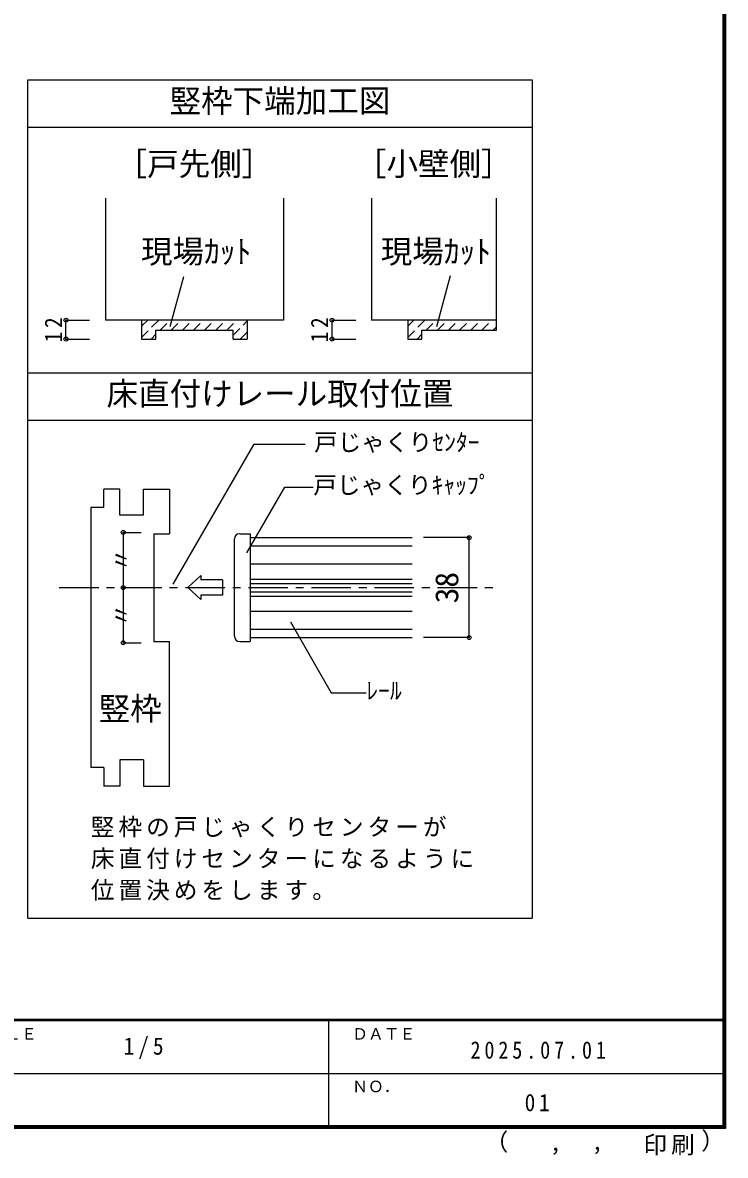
# Model space of a CAD drawing. Units: millimetres at full size, sheet at 1:5, with parts at other scales. Extents: x -973 to 977, y -718 to 696.
# Drawn here: x 531 to 977, y -718 to 0 of the extents above; entities that cross this region are included whole.
import ezdxf
from ezdxf.enums import TextEntityAlignment as Align

# ---------------------------------------------------------------- set-up
doc = ezdxf.new("R2010")
doc.units = ezdxf.units.MM
doc.header["$LTSCALE"] = 5
doc.header["$PDMODE"] = 32
doc.header["$PDSIZE"] = 2.5
doc.linetypes.add('CHAIN1', pattern=[8, 5, -1, 1, -1])
doc.linetypes.add('DASHED1', pattern=[1.8, 1.2, -0.6])
for name, color, linetype in [('0-4_枠', 3, 'Continuous'), ('0-A_文字', 7, 'Continuous'), ('0-B_寸法', 7, 'Continuous'), ('0-C_ハッチ', 4, 'DASHED1'), ('2-1_通り芯', 4, 'CHAIN1'), ('2-4_枠', 3, 'Continuous'), ('2-7_金物', 4, 'Continuous'), ('2-A_文字', 7, 'Continuous'), ('2-B_寸法', 4, 'Continuous'), ('F-1_枠', 6, 'Continuous'), ('F-A_文字', 7, 'Continuous')]:
    doc.layers.add(name, color=color, linetype=linetype)
doc.styles.add('ＭＳ ゴシック', font='')
doc.styles.get('ＭＳ ゴシック').set_extended_font_data('MS Gothic')

msp = doc.modelspace()

# ---------------------------------------------------------------- linework, layer by layer
at = {"layer": '0-4_枠'}
for p, q in [((583.401, -110.808), (583.401, -188.168)), ((696.401, -110.808), (696.401, -188.168)), ((752.219, -110.808), (752.219, -188.168)), ((831.219, -110.808), (831.219, -194.668)), ((696.401, -188.168), (583.401, -188.168)), ((673.401, -188.168), (673.401, -200.168)), ((831.219, -188.168), (752.219, -188.168)), ((775.219, -188.168), (775.219, -200.168)), ((615.401, -200.168), (615.401, -194.468)), ((615.401, -194.468), (664.401, -194.468)), ((664.401, -200.168), (664.401, -194.468)), ((664.401, -200.168), (673.401, -200.168)), ((775.219, -200.168), (784.219, -200.168)), ((784.219, -200.168), (784.219, -194.468)), ((784.219, -194.468), (831.219, -194.468))]:
    msp.add_line(p, q, dxfattribs=at)
msp.add_lwpolyline([(606.401, -188.168), (606.401, -200.168), (615.401, -200.168)], dxfattribs=at)
at = {"layer": '0-A_文字', "color": 3}
for p, q in [((854.153, -35.808), (854.153, -567.5)), ((534.153, -65.808), (854.153, -65.808)), ((534.153, -221.509), (854.153, -221.509)), ((534.153, -251.509), (854.153, -251.509)), ((534.153, -567.5), (854.153, -567.5))]:
    msp.add_line(p, q, dxfattribs=at)
at = {"layer": '0-A_文字'}
for p, q in [((624.583, -192.159), (633.092, -160.403)), ((793.73, -192.159), (802.411, -159.76))]:
    msp.add_line(p, q, dxfattribs=at)
at = {"layer": '0-A_文字', "color": 3}
msp.add_lwpolyline([(534.153, -567.5), (534.153, -35.808), (854.153, -35.808)], dxfattribs=at)
at = {"layer": '0-B_寸法', "color": 4}
for p, q in [((558.401, -200.168), (558.401, -188.168)), ((558.401, -188.168), (573.401, -188.168)), ((727.219, -200.168), (727.219, -188.168)), ((727.219, -188.168), (742.219, -188.168)), ((558.401, -200.168), (573.401, -200.168)), ((727.219, -200.168), (742.219, -200.168))]:
    msp.add_line(p, q, dxfattribs=at)
at = {"layer": '0-B_寸法'}
for p in [(558.401, -188.168), (727.219, -188.168), (558.401, -200.168), (727.219, -200.168)]:
    msp.add_point(p, dxfattribs=at)
at = {"layer": '0-C_ハッチ'}
for p, q in [((606.401, -199.084), (617.316, -188.168)), ((606.401, -192.013), (610.245, -188.168)), ((618.088, -194.468), (624.388, -188.168)), ((625.159, -194.468), (631.459, -188.168)), ((632.23, -194.468), (638.53, -188.168)), ((639.301, -194.468), (645.601, -188.168)), ((646.372, -194.468), (652.672, -188.168)), ((653.443, -194.468), (659.743, -188.168)), ((660.514, -194.468), (666.814, -188.168)), ((664.401, -197.652), (673.401, -188.652)), ((775.219, -192.013), (779.064, -188.168)), ((775.219, -199.084), (786.135, -188.168)), ((786.906, -194.468), (793.206, -188.168)), ((793.977, -194.468), (800.277, -188.168)), ((801.048, -194.468), (807.348, -188.168)), ((808.119, -194.468), (814.419, -188.168)), ((815.19, -194.468), (821.49, -188.168)), ((822.261, -194.468), (828.561, -188.168)), ((829.332, -194.468), (831.219, -192.581)), ((612.388, -200.168), (615.401, -197.155)), ((668.956, -200.168), (673.401, -195.723)), ((781.206, -200.168), (784.219, -197.155))]:
    msp.add_line(p, q, dxfattribs=at)
at = {"layer": '2-1_通り芯'}
msp.add_line((554.153, -357.767), (834.153, -357.767), dxfattribs=at)
at = {"layer": '2-4_枠'}
for p, q in [((582.486, -306.934), (582.486, -295.267)), ((592.486, -295.267), (582.486, -295.267)), ((592.486, -311.934), (592.486, -295.267)), ((607.486, -311.934), (607.486, -295.267)), ((607.486, -295.267), (624.153, -295.267)), ((624.153, -295.267), (624.153, -323.6)), ((582.486, -306.934), (574.153, -306.934)), ((574.153, -306.934), (574.153, -471.934)), ((607.486, -311.934), (592.486, -311.934)), ((614.153, -323.6), (624.153, -323.6)), ((614.153, -323.6), (614.153, -391.934)), ((614.153, -391.934), (624.153, -391.934)), ((624.153, -483.6), (624.153, -391.934)), ((582.486, -471.934), (574.153, -471.934)), ((582.486, -471.934), (582.486, -483.6)), ((592.486, -466.934), (592.486, -483.6)), ((607.486, -466.934), (592.486, -466.934)), ((607.486, -466.934), (607.486, -483.6)), ((592.486, -483.6), (582.486, -483.6)), ((607.486, -483.6), (624.153, -483.6))]:
    msp.add_line(p, q, dxfattribs=at)
at = {"layer": '2-7_金物'}
for p, q in [((665.254, -388.6), (665.254, -326.934)), ((668.587, -323.6), (675.254, -323.6)), ((675.254, -323.6), (675.254, -391.934)), ((675.254, -331.319), (778.019, -331.319)), ((675.254, -342.767), (778.019, -342.767)), ((635.739, -357.767), (644.022, -350.175)), ((644.022, -350.175), (644.022, -352.935)), ((635.739, -357.767), (644.022, -365.359)), ((657.596, -352.935), (644.022, -352.935)), ((657.596, -352.935), (657.596, -362.598)), ((675.254, -352.386), (778.019, -352.386)), ((644.022, -362.598), (644.022, -365.359)), ((657.596, -362.598), (644.022, -362.598)), ((675.254, -363.148), (778.019, -363.148)), ((675.254, -372.767), (778.019, -372.767)), ((675.254, -384.215), (778.019, -384.215)), ((668.587, -391.934), (675.254, -391.934))]:
    msp.add_line(p, q, dxfattribs=at)
at = {"layer": '2-7_金物', "color": 7}
for p, q in [((675.254, -326.1), (675.254, -389.434)), ((675.254, -326.1), (778.019, -326.1)), ((675.254, -355.1), (778.019, -355.1)), ((675.254, -360.434), (778.019, -360.434)), ((675.254, -389.434), (778.019, -389.434))]:
    msp.add_line(p, q, dxfattribs=at)
at = {"layer": '2-7_金物'}
for centre, start, end in [((668.587, -326.934), 90, 180), ((668.587, -388.6), 180, 270)]:
    msp.add_arc(centre, 3.333, start, end, dxfattribs=at)
at = {"layer": '2-A_文字'}
for p, q in [((626.454, -355.632), (677.703, -266.867)), ((677.703, -266.867), (710.048, -266.867)), ((673.071, -335.744), (697.157, -294.027)), ((697.157, -294.027), (715.289, -294.027)), ((700.749, -379.538), (726.657, -424.412)), ((726.657, -424.412), (748.891, -424.412))]:
    msp.add_line(p, q, dxfattribs=at)
msp.add_point((594.71, -357.767), dxfattribs=at)
at = {"layer": '2-B_寸法'}
for p, q in [((594.71, -322.767), (606.099, -322.767)), ((594.71, -322.767), (594.71, -392.767)), ((814.153, -326.1), (785.089, -326.1)), ((814.153, -389.434), (814.153, -326.1)), ((594.71, -392.767), (606.099, -392.767)), ((814.153, -389.434), (785.089, -389.434))]:
    msp.add_line(p, q, dxfattribs=at)
at = {"layer": '2-B_寸法', "color": 7}
for p in [(594.71, -322.767), (814.153, -326.1), (594.71, -392.767), (814.153, -389.434)]:
    msp.add_point(p, dxfattribs=at)
at = {"layer": 'F-1_枠'}
for p, q in [((974.986, 695.833), (974.986, -700.833)), ((975.82, 695.833), (975.82, -700.833)), ((976.653, 695.833), (976.653, -700.833)), ((976.653, -631.667), (-973.347, -631.667)), ((976.653, -632.5), (-973.347, -632.5)), ((724.986, -632.5), (724.986, -699.167)), ((1.653, -665.833), (974.986, -665.834)), ((976.653, -699.167), (-973.347, -699.167)), ((976.653, -700), (-973.347, -700)), ((976.653, -700.833), (-973.347, -700.833))]:
    msp.add_line(p, q, dxfattribs=at)

# ---------------------------------------------------------------- texts
at = {"layer": '0-A_文字', "style": 'ＭＳ ゴシック'}
for s, p in [('竪枠下端加工図', (624.153, -60.808)), ('［戸先側］', (589.901, -100.808)), ('［小壁側］', (741.719, -100.808)), ('現場ｶｯﾄ', (606.003, -156.36)), ('現場ｶｯﾄ', (758.079, -156.36)), ('床直付けレール取付位置', (584.153, -246.509))]:
    msp.add_text(s, height=14.66, dxfattribs=at).set_placement(p, align=Align.BOTTOM_LEFT)
at = {"layer": '0-B_寸法', "char_height": 11, "attachment_point": 7, "rotation": 90, "style": 'ＭＳ ゴシック'}
for insert in [(555.901, -202.293), (724.719, -202.293)]:
    msp.add_mtext('\\T1.36;\\W0.9;12', dxfattribs=dict(at, insert=insert))
at = {"layer": '2-A_文字', "style": 'ＭＳ ゴシック'}
for s, height, p in [('戸じゃくりｾﾝﾀｰ', 11, (715.75, -274.367)), ('戸じゃくりｷｬｯﾌﾟ', 11, (715.289, -301.527)), ('ﾚｰﾙ', 11, (748.891, -431.912)), ('竪枠', 14.66, (579.153, -446.248))]:
    msp.add_text(s, height=height, dxfattribs=at).set_placement(p, align=Align.BOTTOM_LEFT)
for p in [(602.21, -347.767), (602.21, -382.767)]:
    msp.add_text('〃', height=11, rotation=90, dxfattribs=at).set_placement(p, align=Align.BOTTOM_LEFT)
at = {"layer": '2-A_文字', "char_height": 11, "attachment_point": 7, "style": 'ＭＳ ゴシック'}
for s, insert in [('\\T1.17;竪枠の戸じゃくりセンターが', (574.153, -516.308)), ('\\T1.17;床直付けセンターになるように', (574.153, -536.308)), ('\\T1.17;位置決めをします。', (574.153, -556.308))]:
    msp.add_mtext(s, dxfattribs=dict(at, insert=insert))
at = {"layer": '2-B_寸法', "color": 7, "style": 'ＭＳ ゴシック'}
msp.add_text('38', height=14.66, rotation=90, dxfattribs=at).set_placement((811.653, -367.767), align=Align.BOTTOM_LEFT)
at = {"layer": 'F-A_文字', "style": 'ＭＳ ゴシック'}
for s, height, p in [('ＳＣＡＬＥ', 7.331, (489.986, -646.667)), ('ＤＡＴＥ', 7.331, (739.986, -646.667)), ('ＮＯ．', 7.331, (739.986, -680.001)), ('（', 11, (823.992, -718.052)), ('）', 11, (961.387, -717.355)), (',', 11, (865.199, -718.052)), (',', 11, (891.686, -717.588))]:
    msp.add_text(s, height=height, dxfattribs=at).set_placement(p, align=Align.BOTTOM_LEFT)
at = {"layer": 'F-A_文字', "char_height": 11, "attachment_point": 7, "style": 'ＭＳ ゴシック'}
for s, insert in [('\\T1.38;\\W0.9;1/5', (594.986, -656.667)), ('\\T1.39;\\W0.85;2025.07.01', (814.986, -656.667)), ('\\T1.36;\\W0.9;01', (849.361, -690.001)), ('\\T1.17;印刷', (924.678, -717.82))]:
    msp.add_mtext(s, dxfattribs=dict(at, insert=insert))

doc.saveas('drawing.dxf')
